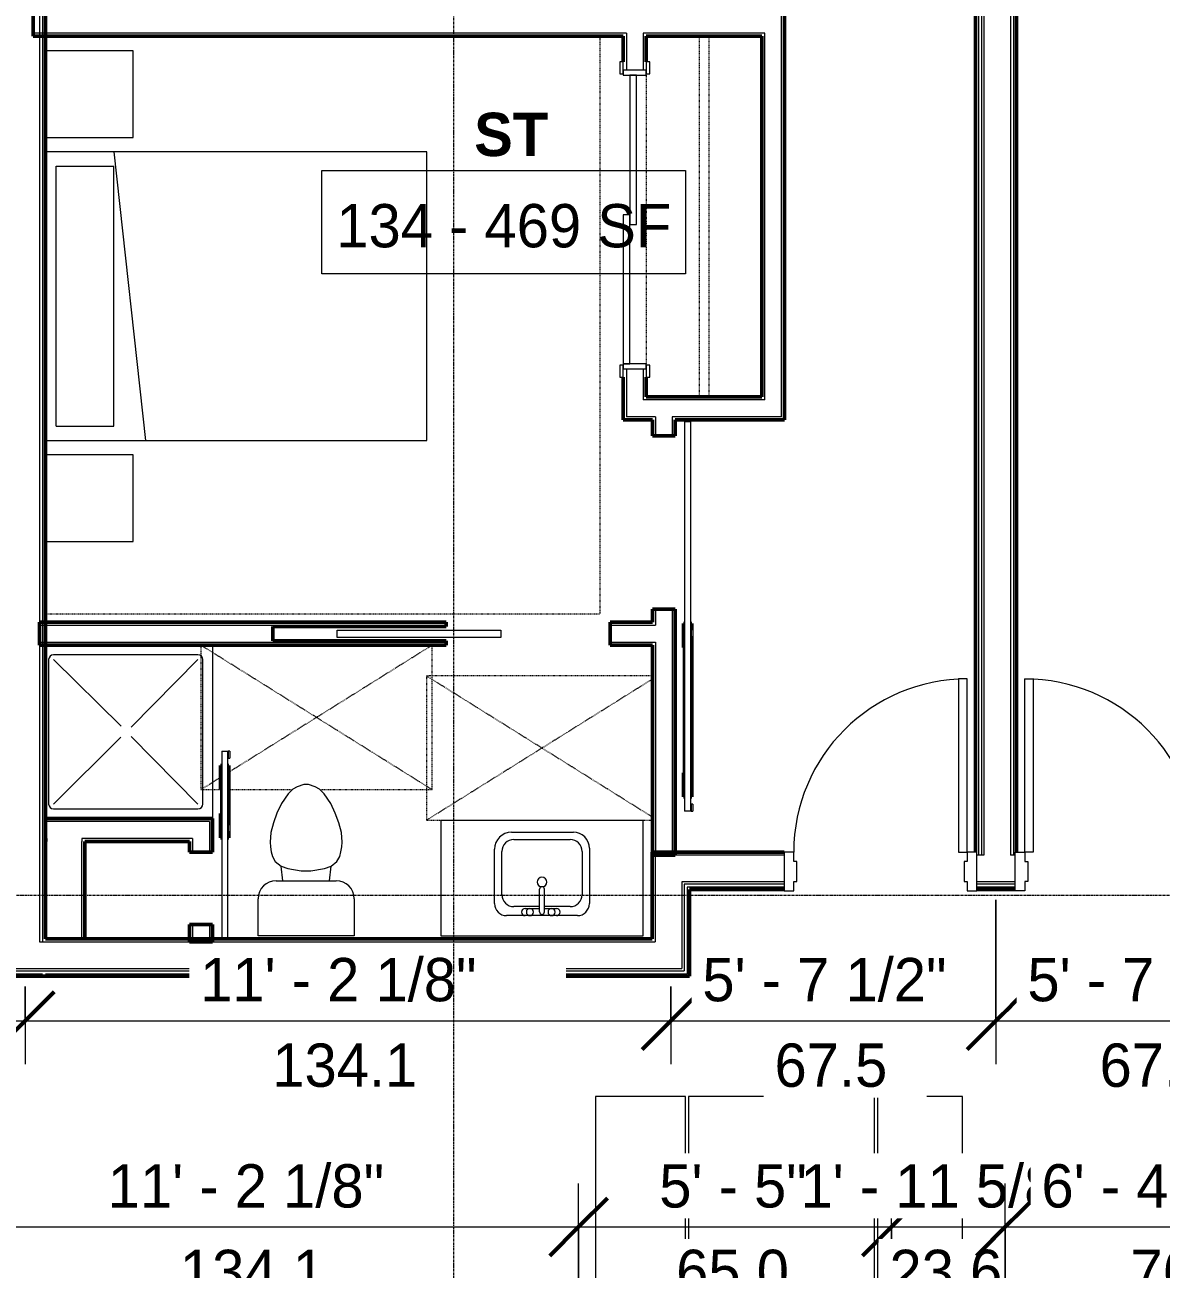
# Model space of a CAD drawing. Header units: inches. Extents: x -4266 to -1814, y 9706 to 12441.
# Drawn here: x -2916.4 to -2680.4, y 10389.6 to 10648 of the extents above; entities that cross this region are included whole.
import ezdxf

# ---------------------------------------------------------------- set-up
doc = ezdxf.new("R2010")
doc.units = ezdxf.units.IN
doc.header["$MEASUREMENT"] = 0
doc.linetypes.add('Dash', pattern=[0.25, 0.125, -0.125])
doc.linetypes.add('Grid Line 1_2_', pattern=[0.875, 0.5, -0.125, 0.125, -0.125])
for name, color, linetype, lineweight in [('A-ANNO-DIMS', 211, 'Continuous', 9), ('A-ANNO-DIMS-96', 211, 'Continuous', 9), ('A-AREA-IDEN', 2, 'Continuous', 9), ('A-DOOR-1', 7, 'Continuous', 9), ('A-DOOR-2', 50, 'Continuous', 20), ('A-DOOR-4', 10, 'Continuous', 13), ('A-DOOR-5', 250, 'Continuous', 50), ('A-DOOR-8', 31, 'Continuous', 9), ('A-DOOR-9', 31, 'Continuous', 20), ('A-DOOR-FRAM', 31, 'Continuous', 20), ('A-DOOR-FRAM-1', 50, 'Continuous', 20), ('A-FLOR', 192, 'Continuous', 13), ('A-GENM-HDLN-1', 7, 'Dash', 9), ('A-WALL', 113, 'Continuous', 13), ('A-WALL-3', 250, 'Continuous', 50), ('A-WALL-4', 10, 'Continuous', 13), ('I-FURN-1', 7, 'Continuous', 9), ('I-FURN-HDLN-1', 7, 'Dash', 9), ('I-WALL-3', 2, 'Continuous', 50), ('P-SANR-FIXT-2', 7, 'Continuous', 9), ('Q-CASE-2', 7, 'Continuous', 9), ('Q-CASE-HDLN-1', 7, 'Dash', 9), ('S-GRID-1', 1, 'Grid Line 1_2_', 9)]:
    doc.layers.add(name, color=color, linetype=linetype, lineweight=lineweight)
doc.styles.add('Century Gothic', font='ufonts.com_century-gothic.ttf', dxfattribs={"height": 9})
doc.styles.add('Century Gothic_B', font='GOTHICB.TTF', dxfattribs={"height": 9})
doc.dimstyles.new('OD__1_16__Tol__', dxfattribs={"dimscale": 12, "dimtxt": 9.397514, "dimasz": 1, "dimexe": 0.75, "dimexo": 0.5, "dimgap": 0.125, "dimtad": 1, "dimdec": 4, "dimrnd": 0.0625, "dimzin": 3, "dimdsep": 46, "dimlunit": 4, "dimtxsty": 'Century Gothic', "dimblk1": 'OBLIQUE', "dimblk2": 'OBLIQUE', "dimsah": 1, "dimcen": 0.09, "dimdle": 0.75, "dimazin": 0, "dimtfac": 1, "dimtdec": 4, "dimtix": 1, "dimtmove": 0, "dimatfit": 3, "dimfxl": 1, "dimtvp": 1, "dimtfill": 1, "dimfrac": 2, "dimtolj": 1, "dimtzin": 0, "dimarcsym": 2})

# ---------------------------------------------------------------- blocks, each defined once
blk = doc.blocks.new('DIMBLOCK53-FLOOR PLAN - 1ST FLOOR')
at = {"layer": 'A-ANNO-DIMS-96'}
for p, q in [((-2935.52, 10383.29), (-2935.52, 10407.31)), ((-2801.4, 10383.29), (-2801.4, 10407.31)), ((-2935.52, 10398.31), (-2801.4, 10398.31)), ((-2935.52, 10398.31), (-2935.52, 10383.29)), ((-2801.4, 10398.31), (-2801.4, 10383.29))]:
    blk.add_line(p, q, dxfattribs=at)
at = {"layer": 'A-ANNO-DIMS-96', "lineweight": 50}
for p, q in [((-2935.52, 10398.31), (-2929.52, 10404.31)), ((-2801.4, 10398.31), (-2795.4, 10404.31)), ((-2935.52, 10398.31), (-2941.52, 10392.31)), ((-2801.4, 10398.31), (-2807.4, 10392.31))]:
    blk.add_line(p, q, dxfattribs=at)
at = {"layer": 'A-ANNO-DIMS-96', "color": 0, "char_height": 9, "attachment_point": 1, "line_spacing_factor": 0.984502, "style": 'Century Gothic', "bg_fill": 3, "box_fill_scale": 1.25, "bg_fill_color": 256, "bg_fill_true_color": 13158600, "bg_fill_transparency": 0}
for s, insert, width in [('11\' - 2 1/8"', (-2899.19, 10411.35), 73.7481), ('134.1', (-2884.2, 10393.58), 37.7691)]:
    blk.add_mtext(s, dxfattribs=dict(at, insert=insert, width=width))
blk = doc.blocks.new('_Oblique')
at = {"color": 0, "linetype": 'ByBlock', "lineweight": -2}
blk.add_line((-0.5, -0.5), (0.5, 0.5), dxfattribs=at)
blk = doc.blocks.new('DIMBLOCK54-FLOOR PLAN - 1ST FLOOR')
at = {"layer": 'A-ANNO-DIMS-96'}
for p, q in [((-2801.4, 10383.29), (-2801.4, 10407.31)), ((-2736.42, 10383.29), (-2736.42, 10407.31)), ((-2801.4, 10398.31), (-2736.42, 10398.31)), ((-2801.4, 10398.31), (-2801.4, 10383.29)), ((-2736.42, 10398.31), (-2736.42, 10383.29))]:
    blk.add_line(p, q, dxfattribs=at)
at = {"layer": 'A-ANNO-DIMS-96', "lineweight": 50}
for p, q in [((-2801.4, 10398.31), (-2795.4, 10404.31)), ((-2736.42, 10398.31), (-2730.42, 10404.31)), ((-2801.4, 10398.31), (-2807.4, 10392.31)), ((-2736.42, 10398.31), (-2742.42, 10392.31))]:
    blk.add_line(p, q, dxfattribs=at)
at = {"layer": 'A-ANNO-DIMS-96', "color": 0, "char_height": 9, "attachment_point": 1, "line_spacing_factor": 0.984502, "style": 'Century Gothic', "bg_fill": 3, "box_fill_scale": 1.25, "bg_fill_color": 256, "bg_fill_true_color": 13158600, "bg_fill_transparency": 0}
for s, insert, width in [('5\' - 5"', (-2784.65, 10411.35), 37.7691), ('65.0', (-2781.14, 10393.58), 29.356)]:
    blk.add_mtext(s, dxfattribs=dict(at, insert=insert, width=width))
blk = doc.blocks.new('DIMBLOCK55-FLOOR PLAN - 1ST FLOOR')
at = {"layer": 'A-ANNO-DIMS-96'}
for p, q in [((-2736.42, 10383.29), (-2736.42, 10407.31)), ((-2712.79, 10383.29), (-2712.79, 10407.31)), ((-2736.42, 10398.31), (-2712.79, 10398.31)), ((-2736.42, 10398.31), (-2736.42, 10383.29)), ((-2712.79, 10398.31), (-2712.79, 10383.29))]:
    blk.add_line(p, q, dxfattribs=at)
at = {"layer": 'A-ANNO-DIMS-96', "lineweight": 50}
for p, q in [((-2736.42, 10398.31), (-2730.42, 10404.31)), ((-2712.79, 10398.31), (-2706.79, 10404.31)), ((-2736.42, 10398.31), (-2742.42, 10392.31)), ((-2712.79, 10398.31), (-2718.79, 10392.31))]:
    blk.add_line(p, q, dxfattribs=at)
at = {"layer": 'A-ANNO-DIMS-96', "color": 0, "char_height": 9, "attachment_point": 1, "line_spacing_factor": 0.984502, "style": 'Century Gothic', "bg_fill": 3, "box_fill_scale": 1.25, "bg_fill_color": 256, "bg_fill_true_color": 13158600, "bg_fill_transparency": 0}
for s, insert, width in [('1\' - 11 5/8"', (-2755.33, 10411.35), 73.7481), ('23.6', (-2736.84, 10393.58), 29.356)]:
    blk.add_mtext(s, dxfattribs=dict(at, insert=insert, width=width))
blk = doc.blocks.new('DIMBLOCK56-FLOOR PLAN - 1ST FLOOR')
at = {"layer": 'A-ANNO-DIMS-96'}
for p, q in [((-2712.79, 10383.29), (-2712.79, 10407.31)), ((-2636.32, 10383.29), (-2636.32, 10407.31)), ((-2712.79, 10398.31), (-2636.32, 10398.31)), ((-2712.79, 10398.31), (-2712.79, 10383.29)), ((-2636.32, 10398.31), (-2636.32, 10383.29))]:
    blk.add_line(p, q, dxfattribs=at)
at = {"layer": 'A-ANNO-DIMS-96', "lineweight": 50}
for p, q in [((-2712.79, 10398.31), (-2706.79, 10404.31)), ((-2636.32, 10398.31), (-2630.32, 10404.31)), ((-2712.79, 10398.31), (-2718.79, 10392.31)), ((-2636.32, 10398.31), (-2642.32, 10392.31))]:
    blk.add_line(p, q, dxfattribs=at)
at = {"layer": 'A-ANNO-DIMS-96', "color": 0, "insert": (-2686.79, 10393.58), "char_height": 9, "width": 29.356, "attachment_point": 1, "line_spacing_factor": 0.984502, "style": 'Century Gothic', "bg_fill": 3, "box_fill_scale": 1.25, "bg_fill_color": 256, "bg_fill_true_color": 13158600, "bg_fill_transparency": 0}
blk.add_mtext('76.5', dxfattribs=at)
at = {"layer": 'A-ANNO-DIMS-96', "color": 0, "insert": (-2705.28, 10411.35), "char_height": 9, "width": 73.7481, "attachment_point": 1, "line_spacing_factor": 0.984502, "style": 'Century Gothic', "bg_fill": 3, "box_fill_scale": 1.25, "bg_fill_color": 256, "bg_fill_true_color": 13158600, "bg_fill_transparency": 0}
blk.add_mtext('6\' - 4 7/16"', dxfattribs=at)
blk = doc.blocks.new('DIMBLOCK63-FLOOR PLAN - 1ST FLOOR')
at = {"layer": 'A-ANNO-DIMS-96'}
for p, q in [((-3022.65, 10448.29), (-3022.65, 10432.16)), ((-3022.65, 10441.16), (-3022.65, 10448.29)), ((-2916.32, 10448.29), (-2916.32, 10432.16)), ((-2916.32, 10441.16), (-2916.32, 10448.29)), ((-3022.65, 10441.16), (-2916.32, 10441.16))]:
    blk.add_line(p, q, dxfattribs=at)
at = {"layer": 'A-ANNO-DIMS-96', "lineweight": 50}
for p, q in [((-3022.65, 10441.16), (-3016.65, 10447.16)), ((-2916.32, 10441.16), (-2910.32, 10447.16)), ((-3022.65, 10441.16), (-3028.65, 10435.16)), ((-2916.32, 10441.16), (-2922.32, 10435.16))]:
    blk.add_line(p, q, dxfattribs=at)
at = {"layer": 'A-ANNO-DIMS-96', "color": 0, "char_height": 9, "attachment_point": 1, "line_spacing_factor": 0.984502, "style": 'Century Gothic', "bg_fill": 3, "box_fill_scale": 1.25, "bg_fill_color": 256, "bg_fill_true_color": 13158600, "bg_fill_transparency": 0}
for s, insert, width in [('8\' - 10 5/16"', (-3003.72, 10454.2), 82.1611), ('106.3', (-2985.22, 10436.43), 37.7691)]:
    blk.add_mtext(s, dxfattribs=dict(at, insert=insert, width=width))
blk = doc.blocks.new('DIMBLOCK64-FLOOR PLAN - 1ST FLOOR')
at = {"layer": 'A-ANNO-DIMS-96'}
for p, q in [((-2916.32, 10448.29), (-2916.32, 10432.16)), ((-2916.32, 10441.16), (-2916.32, 10448.29)), ((-2782.22, 10448.29), (-2782.22, 10432.16)), ((-2782.22, 10441.16), (-2782.22, 10448.29)), ((-2916.32, 10441.16), (-2782.22, 10441.16))]:
    blk.add_line(p, q, dxfattribs=at)
at = {"layer": 'A-ANNO-DIMS-96', "lineweight": 50}
for p, q in [((-2916.32, 10441.16), (-2910.32, 10447.16)), ((-2782.22, 10441.16), (-2776.22, 10447.16)), ((-2916.32, 10441.16), (-2922.32, 10435.16)), ((-2782.22, 10441.16), (-2788.22, 10435.16))]:
    blk.add_line(p, q, dxfattribs=at)
at = {"layer": 'A-ANNO-DIMS-96', "color": 0, "char_height": 9, "attachment_point": 1, "line_spacing_factor": 0.984502, "style": 'Century Gothic', "bg_fill": 3, "box_fill_scale": 1.25, "bg_fill_color": 256, "bg_fill_true_color": 13158600, "bg_fill_transparency": 0}
for s, insert, width in [('11\' - 2 1/8"', (-2880, 10454.2), 73.7481), ('134.1', (-2865.01, 10436.43), 37.7691)]:
    blk.add_mtext(s, dxfattribs=dict(at, insert=insert, width=width))
blk = doc.blocks.new('DIMBLOCK65-FLOOR PLAN - 1ST FLOOR')
at = {"layer": 'A-ANNO-DIMS-96'}
for p, q in [((-2714.72, 10466.29), (-2714.72, 10432.16)), ((-2714.72, 10441.16), (-2714.72, 10466.29)), ((-2782.22, 10448.29), (-2782.22, 10432.16)), ((-2782.22, 10441.16), (-2782.22, 10448.29)), ((-2782.22, 10441.16), (-2714.72, 10441.16))]:
    blk.add_line(p, q, dxfattribs=at)
at = {"layer": 'A-ANNO-DIMS-96', "lineweight": 50}
for p, q in [((-2782.22, 10441.16), (-2776.22, 10447.16)), ((-2714.72, 10441.16), (-2708.72, 10447.16)), ((-2782.22, 10441.16), (-2788.22, 10435.16)), ((-2714.72, 10441.16), (-2720.72, 10435.16))]:
    blk.add_line(p, q, dxfattribs=at)
at = {"layer": 'A-ANNO-DIMS-96', "color": 0, "insert": (-2760.71, 10436.43), "char_height": 9, "width": 29.356, "attachment_point": 1, "line_spacing_factor": 0.984502, "style": 'Century Gothic', "bg_fill": 3, "box_fill_scale": 1.25, "bg_fill_color": 256, "bg_fill_true_color": 13158600, "bg_fill_transparency": 0}
blk.add_mtext('67.5', dxfattribs=at)
at = {"layer": 'A-ANNO-DIMS-96', "color": 0, "insert": (-2775.7, 10454.2), "char_height": 9, "width": 65.3351, "attachment_point": 1, "line_spacing_factor": 0.984502, "style": 'Century Gothic', "bg_fill": 3, "box_fill_scale": 1.25, "bg_fill_color": 256, "bg_fill_true_color": 13158600, "bg_fill_transparency": 0}
blk.add_mtext('5\' - 7 1/2"', dxfattribs=at)
blk = doc.blocks.new('DIMBLOCK66-FLOOR PLAN - 1ST FLOOR')
at = {"layer": 'A-ANNO-DIMS-96'}
for p, q in [((-2714.72, 10466.29), (-2714.72, 10432.16)), ((-2714.72, 10441.16), (-2714.72, 10466.29)), ((-2647.22, 10448.29), (-2647.22, 10432.16)), ((-2647.22, 10441.16), (-2647.22, 10448.29)), ((-2714.72, 10441.16), (-2647.22, 10441.16))]:
    blk.add_line(p, q, dxfattribs=at)
at = {"layer": 'A-ANNO-DIMS-96', "lineweight": 50}
for p, q in [((-2714.72, 10441.16), (-2708.72, 10447.16)), ((-2647.22, 10441.16), (-2641.22, 10447.16)), ((-2714.72, 10441.16), (-2720.72, 10435.16)), ((-2647.22, 10441.16), (-2653.22, 10435.16))]:
    blk.add_line(p, q, dxfattribs=at)
at = {"layer": 'A-ANNO-DIMS-96', "color": 0, "insert": (-2693.21, 10436.43), "char_height": 9, "width": 29.356, "attachment_point": 1, "line_spacing_factor": 0.984502, "style": 'Century Gothic', "bg_fill": 3, "box_fill_scale": 1.25, "bg_fill_color": 256, "bg_fill_true_color": 13158600, "bg_fill_transparency": 0}
blk.add_mtext('67.5', dxfattribs=at)
at = {"layer": 'A-ANNO-DIMS-96', "color": 0, "insert": (-2708.2, 10454.2), "char_height": 9, "width": 65.3351, "attachment_point": 1, "line_spacing_factor": 0.984502, "style": 'Century Gothic', "bg_fill": 3, "box_fill_scale": 1.25, "bg_fill_color": 256, "bg_fill_true_color": 13158600, "bg_fill_transparency": 0}
blk.add_mtext('5\' - 7 1/2"', dxfattribs=at)

msp = doc.modelspace()

# ---------------------------------------------------------------- linework, layer by layer
at = {"layer": 'A-AREA-IDEN', "flags": 128}
msp.add_lwpolyline([(-2854.71838, 10617.82214), (-2779.21287, 10617.82214), (-2779.21287, 10596.32608), (-2854.71838, 10596.32608)], close=True, dxfattribs=at)
at = {"layer": 'A-DOOR-1'}
for p, q in [((-2792.86124, 10640.3519), (-2792.86124, 10637.8519)), ((-2792.11124, 10640.3519), (-2792.86124, 10640.3519)), ((-2792.11124, 10637.8519), (-2792.11124, 10640.3519)), ((-2787.36124, 10640.3519), (-2787.36124, 10637.8519)), ((-2786.61124, 10640.3519), (-2787.36124, 10640.3519)), ((-2786.61124, 10637.8519), (-2786.61124, 10640.3519)), ((-2792.86124, 10637.8519), (-2792.11124, 10637.8519)), ((-2787.36124, 10637.8519), (-2786.61124, 10637.8519)), ((-2792.86124, 10577.3519), (-2792.86124, 10574.8519)), ((-2792.11124, 10577.3519), (-2792.86124, 10577.3519)), ((-2792.11124, 10574.8519), (-2792.11124, 10577.3519)), ((-2787.36124, 10577.3519), (-2787.36124, 10574.8519)), ((-2786.61124, 10577.3519), (-2787.36124, 10577.3519)), ((-2786.61124, 10574.8519), (-2786.61124, 10577.3519)), ((-2792.86124, 10574.8519), (-2792.11124, 10574.8519)), ((-2787.36124, 10574.8519), (-2786.61124, 10574.8519))]:
    msp.add_line(p, q, dxfattribs=at)
at = {"layer": 'A-DOOR-2'}
for p, q in [((-2790.73624, 10637.6019), (-2790.73624, 10606.6019)), ((-2789.36124, 10637.6019), (-2790.73624, 10637.6019)), ((-2789.36124, 10606.6019), (-2789.36124, 10637.6019)), ((-2792.11124, 10608.6019), (-2792.11124, 10577.6019)), ((-2790.73624, 10608.6019), (-2792.11124, 10608.6019)), ((-2790.73624, 10577.6019), (-2790.73624, 10608.6019)), ((-2790.73624, 10606.6019), (-2789.36124, 10606.6019)), ((-2792.11124, 10577.6019), (-2790.73624, 10577.6019)), ((-2851.539, 10520.80029), (-2851.539, 10522.30029)), ((-2851.539, 10522.30029), (-2817.539, 10522.30029)), ((-2817.539, 10520.80029), (-2851.539, 10520.80029)), ((-2817.539, 10522.30029), (-2817.539, 10520.80029))]:
    msp.add_line(p, q, dxfattribs=at)
at = {"layer": 'A-DOOR-4'}
for p, q in [((-2779.37581, 10565.6644), (-2779.37581, 10484.6644)), ((-2779.37581, 10565.6644), (-2778.75081, 10565.6644)), ((-2778.75081, 10565.6644), (-2778.12581, 10565.6644)), ((-2778.12581, 10484.6644), (-2778.12581, 10565.6644)), ((-2778.02433, 10522.43042), (-2777.69874, 10522.43042)), ((-2778.02433, 10522.43042), (-2778.02433, 10520.93042)), ((-2777.69874, 10520.93042), (-2778.02433, 10520.93042)), ((-2777.69874, 10522.43042), (-2777.69874, 10520.93042)), ((-2779.62581, 10492.6644), (-2779.62581, 10518.6644)), ((-2875.50221, 10497.17529), (-2875.50221, 10458.17529)), ((-2875.50221, 10497.17529), (-2874.87721, 10497.17529)), ((-2874.87721, 10497.17529), (-2874.25221, 10497.17529)), ((-2874.25221, 10458.17529), (-2874.25221, 10497.17529)), ((-2873.82514, 10497.17529), (-2874.15074, 10497.17529)), ((-2874.15074, 10497.17529), (-2874.15074, 10495.67529)), ((-2873.82514, 10497.17529), (-2873.82514, 10495.67529)), ((-2874.15074, 10495.67529), (-2873.82514, 10495.67529)), ((-2875.75221, 10489.17529), (-2875.75221, 10484.17529)), ((-2778.75081, 10484.6644), (-2779.37581, 10484.6644)), ((-2778.12581, 10484.6644), (-2778.75081, 10484.6644)), ((-2777.69874, 10486.1644), (-2778.02433, 10486.1644)), ((-2778.02433, 10486.1644), (-2778.02433, 10484.6644)), ((-2778.02433, 10484.6644), (-2777.69874, 10484.6644)), ((-2777.69874, 10486.1644), (-2777.69874, 10484.6644)), ((-2874.15074, 10481.90926), (-2873.82514, 10481.90926)), ((-2874.15074, 10481.90926), (-2874.15074, 10480.40926)), ((-2873.82514, 10481.90926), (-2873.82514, 10480.40926)), ((-2873.82514, 10480.40926), (-2874.15074, 10480.40926)), ((-2874.87721, 10458.17529), (-2875.50221, 10458.17529)), ((-2874.25221, 10458.17529), (-2874.87721, 10458.17529))]:
    msp.add_line(p, q, dxfattribs=at)
at = {"layer": 'A-DOOR-5'}
for p, q in [((-2779.37581, 10523.6644), (-2779.62581, 10523.6644)), ((-2779.62581, 10523.6644), (-2779.62581, 10518.6644)), ((-2777.87581, 10523.6644), (-2778.12581, 10523.6644)), ((-2777.87581, 10522.43042), (-2777.87581, 10523.6644)), ((-2777.87581, 10487.6644), (-2777.87581, 10520.93042)), ((-2779.62581, 10518.6644), (-2779.37581, 10518.6644)), ((-2875.75221, 10494.17529), (-2875.50058, 10494.17529)), ((-2875.75221, 10489.17529), (-2875.75221, 10494.17529)), ((-2874.25221, 10494.17529), (-2874.00221, 10494.17529)), ((-2874.00221, 10494.17529), (-2874.00221, 10481.90926)), ((-2779.37371, 10492.6644), (-2779.62581, 10492.6644)), ((-2779.62581, 10492.6644), (-2779.62581, 10487.6644)), ((-2875.49785, 10489.17529), (-2875.75221, 10489.17529)), ((-2779.62581, 10487.6644), (-2779.37502, 10487.6644)), ((-2778.12581, 10487.6644), (-2777.87581, 10487.6644)), ((-2875.75221, 10484.17529), (-2875.49512, 10484.17529)), ((-2875.75221, 10479.17529), (-2875.75221, 10484.17529)), ((-2875.50221, 10479.17529), (-2875.75221, 10479.17529)), ((-2874.00221, 10479.17529), (-2874.25221, 10479.17529)), ((-2874.00221, 10480.36759), (-2874.00221, 10479.17529))]:
    msp.add_line(p, q, dxfattribs=at)
at = {"layer": 'A-DOOR-8'}
for centre, start, end in [((-2720.72374, 10476.1644), 90, 180), ((-2708.72374, 10476.1644), 0, 90)]:
    msp.add_arc(centre, 36, start, end, dxfattribs=at)
at = {"layer": 'A-DOOR-9'}
for p, q in [((-2720.72374, 10512.1644), (-2722.47374, 10512.1644)), ((-2722.47374, 10512.1644), (-2722.47374, 10476.1644)), ((-2720.72374, 10476.1644), (-2720.72374, 10512.1644)), ((-2708.72374, 10476.1644), (-2708.72374, 10512.1644)), ((-2708.72374, 10512.1644), (-2706.97374, 10512.1644)), ((-2706.97374, 10512.1644), (-2706.97374, 10476.1644)), ((-2722.47374, 10476.1644), (-2720.72374, 10476.1644)), ((-2706.97374, 10476.1644), (-2708.72374, 10476.1644))]:
    msp.add_line(p, q, dxfattribs=at)
at = {"layer": 'A-DOOR-FRAM'}
for p, q in [((-2756.72374, 10476.1644), (-2758.72374, 10476.1644)), ((-2756.72374, 10474.2269), (-2756.72374, 10476.1644)), ((-2756.09874, 10474.2269), (-2756.72374, 10474.2269)), ((-2720.72374, 10474.2269), (-2721.34874, 10474.2269)), ((-2720.72374, 10476.1644), (-2720.72374, 10474.2269)), ((-2718.72374, 10476.1644), (-2720.72374, 10476.1644)), ((-2710.72374, 10476.1644), (-2708.72374, 10476.1644)), ((-2708.72374, 10476.1644), (-2708.72374, 10474.2269)), ((-2708.72374, 10474.2269), (-2708.09874, 10474.2269))]:
    msp.add_line(p, q, dxfattribs=at)
at = {"layer": 'A-DOOR-FRAM-1'}
for p, q in [((-2787.36124, 10638.6019), (-2792.11124, 10638.6019)), ((-2792.11124, 10638.6019), (-2792.11124, 10637.6019)), ((-2792.11124, 10637.6019), (-2787.36124, 10637.6019)), ((-2787.36124, 10637.6019), (-2787.36124, 10638.6019)), ((-2792.11124, 10577.6019), (-2792.11124, 10576.6019)), ((-2787.36124, 10577.6019), (-2792.11124, 10577.6019)), ((-2787.36124, 10576.6019), (-2787.36124, 10577.6019)), ((-2792.11124, 10576.6019), (-2787.36124, 10576.6019))]:
    msp.add_line(p, q, dxfattribs=at)
at = {"layer": 'A-FLOR'}
for p, q in [((-2779.19874, 10425.3894), (-2797.89874, 10425.3894)), ((-2797.89874, 10425.3894), (-2797.89874, 10381.1644)), ((-2779.19874, 10363.4144), (-2779.19874, 10425.3894)), ((-2739.92374, 10425.3894), (-2778.57374, 10425.3894)), ((-2778.57374, 10425.3894), (-2778.57374, 10361.4769)), ((-2739.92374, 10381.1644), (-2739.92374, 10425.3894)), ((-2739.29874, 10425.3894), (-2739.29874, 10381.1644)), ((-2721.68021, 10425.3894), (-2739.29874, 10425.3894)), ((-2721.68021, 10381.1644), (-2721.68021, 10425.3894))]:
    msp.add_line(p, q, dxfattribs=at)
at = {"layer": 'A-GENM-HDLN-1'}
for p, q in [((-2831.82514, 10489.1644), (-2879.82514, 10519.1644)), ((-2831.82514, 10519.1644), (-2879.82514, 10519.1644)), ((-2879.82514, 10519.1644), (-2879.82514, 10489.1644)), ((-2831.82514, 10519.1644), (-2874.00221, 10492.80372)), ((-2831.82514, 10489.1644), (-2831.82514, 10519.1644)), ((-2786.07374, 10483.46961), (-2833.00283, 10512.80029)), ((-2786.07374, 10512.80029), (-2833.00283, 10512.80029)), ((-2833.00283, 10512.80029), (-2833.00283, 10482.80029)), ((-2786.07374, 10512.13097), (-2833.00283, 10482.80029)), ((-2875.75221, 10491.70997), (-2879.82514, 10489.1644)), ((-2879.82514, 10489.1644), (-2875.75221, 10489.1644)), ((-2874.00221, 10489.1644), (-2860.82003, 10489.1644)), ((-2855.13806, 10489.1644), (-2831.82514, 10489.1644)), ((-2833.00283, 10482.80029), (-2786.07374, 10482.80029))]:
    msp.add_line(p, q, dxfattribs=at)
at = {"layer": 'A-WALL'}
for p, q in [((-2717.72374, 10813.4894), (-2717.72374, 10475.5394)), ((-2717.22374, 10813.4894), (-2717.22374, 10475.5394)), ((-2711.72374, 10813.4894), (-2711.72374, 10475.5394)), ((-2718.34874, 10719.09966), (-2718.34874, 10475.5394)), ((-2711.09874, 10719.09966), (-2711.09874, 10475.5394)), ((-2913.32374, 10650.4144), (-2913.32374, 10457.5394)), ((-2912.69874, 10650.4144), (-2912.69874, 10457.5394)), ((-2758.72374, 10475.5394), (-2785.47374, 10475.5394)), ((-2785.47374, 10475.5394), (-2785.47374, 10457.5394)), ((-2717.22374, 10475.5394), (-2718.72374, 10475.5394)), ((-2710.72374, 10475.5394), (-2711.72374, 10475.5394)), ((-2758.72374, 10470.0394), (-2779.97374, 10470.0394)), ((-2779.97374, 10470.0394), (-2779.97374, 10452.0394)), ((-2758.72374, 10469.5394), (-2779.47374, 10469.5394)), ((-2779.47374, 10469.5394), (-2779.47374, 10451.5394)), ((-2758.72374, 10468.9144), (-2778.84874, 10468.9144)), ((-2778.84874, 10468.9144), (-2778.84874, 10450.9144)), ((-2710.72374, 10470.0394), (-2718.72374, 10470.0394)), ((-2710.72374, 10469.5394), (-2718.72374, 10469.5394)), ((-2710.72374, 10468.9144), (-2718.72374, 10468.9144)), ((-2913.32374, 10457.5394), (-2785.47374, 10457.5394)), ((-3026.02374, 10450.9144), (-2912.69874, 10450.9144)), ((-3025.39874, 10451.5394), (-2779.47374, 10451.5394)), ((-3024.89874, 10452.0394), (-2779.97374, 10452.0394)), ((-2912.07374, 10450.9144), (-2778.84874, 10450.9144))]:
    msp.add_line(p, q, dxfattribs=at)
at = {"layer": 'A-WALL-3'}
for p, q in [((-2758.61124, 10566.00981), (-2758.61124, 10674.4144)), ((-2914.70014, 10650.4144), (-2914.70014, 10645.6644)), ((-2914.70014, 10645.6644), (-2792.11124, 10645.6644)), ((-2792.11124, 10645.6644), (-2792.11124, 10640.3519)), ((-2787.36124, 10640.3519), (-2787.36124, 10645.6644)), ((-2787.36124, 10645.6644), (-2763.36124, 10645.6644)), ((-2763.36124, 10645.6644), (-2763.36124, 10570.75981)), ((-2792.11124, 10574.8519), (-2792.11124, 10566.00981)), ((-2787.36124, 10570.75981), (-2787.36124, 10574.8519)), ((-2763.36124, 10570.75981), (-2787.36124, 10570.75981)), ((-2792.11124, 10566.00981), (-2791.48624, 10566.00981)), ((-2791.48624, 10566.00981), (-2787.36124, 10566.00981)), ((-2787.36124, 10566.00981), (-2786.07374, 10566.00981)), ((-2786.07374, 10566.00981), (-2786.07374, 10562.6644)), ((-2781.32374, 10562.6644), (-2781.32374, 10566.00981)), ((-2781.32374, 10566.00981), (-2763.36124, 10566.00981)), ((-2763.36124, 10566.00981), (-2759.23624, 10566.00981)), ((-2759.23624, 10566.00981), (-2758.61124, 10566.00981)), ((-2786.07374, 10562.6644), (-2781.32374, 10562.6644)), ((-2781.32374, 10526.6644), (-2786.07374, 10526.6644)), ((-2786.07374, 10526.6644), (-2786.07374, 10523.92529)), ((-2781.32374, 10475.5394), (-2781.32374, 10526.6644)), ((-2828.87233, 10523.92529), (-2913.32374, 10523.92529)), ((-2913.32374, 10523.92529), (-2913.32374, 10519.17529)), ((-2864.87233, 10520.05029), (-2864.87233, 10523.05029)), ((-2864.87233, 10523.05029), (-2828.87233, 10523.05029)), ((-2828.87233, 10523.05029), (-2828.87233, 10523.92529)), ((-2786.07374, 10523.92529), (-2794.87233, 10523.92529)), ((-2794.87233, 10523.92529), (-2794.87233, 10519.17529)), ((-2913.32374, 10519.17529), (-2828.87233, 10519.17529)), ((-2828.87233, 10520.05029), (-2864.87233, 10520.05029)), ((-2828.87233, 10519.17529), (-2828.87233, 10520.05029)), ((-2794.87233, 10519.17529), (-2786.07374, 10519.17529)), ((-2786.07374, 10519.17529), (-2786.07374, 10475.5394)), ((-2877.45014, 10483.17529), (-2912.07374, 10483.17529)), ((-2912.07374, 10483.17529), (-2912.07374, 10479.05029)), ((-2877.45014, 10482.55029), (-2877.45014, 10483.17529)), ((-2877.45014, 10478.42529), (-2877.45014, 10482.55029)), ((-2912.07374, 10479.05029), (-2912.07374, 10478.42529)), ((-2912.07374, 10478.42529), (-2912.07374, 10458.1644)), ((-2903.94874, 10478.42529), (-2882.20014, 10478.42529)), ((-2903.94874, 10458.1644), (-2903.94874, 10478.42529)), ((-2882.20014, 10478.42529), (-2882.20014, 10476.17529)), ((-2877.45014, 10476.17529), (-2877.45014, 10478.42529)), ((-2882.20014, 10476.17529), (-2877.45014, 10476.17529)), ((-2786.07374, 10475.5394), (-2781.32374, 10475.5394)), ((-2877.45014, 10461.17529), (-2882.20014, 10461.17529)), ((-2912.07374, 10458.1644), (-2903.94874, 10458.1644))]:
    msp.add_line(p, q, dxfattribs=at)
at = {"layer": 'A-WALL-4'}
for p, q in [((-2759.23624, 10566.63481), (-2759.23624, 10674.4144)), ((-2791.48624, 10646.2894), (-2914.70014, 10646.2894)), ((-2791.48624, 10646.2894), (-2791.48624, 10645.6644)), ((-2791.48624, 10645.6644), (-2791.48624, 10638.6019)), ((-2787.98624, 10646.2894), (-2787.98624, 10645.6644)), ((-2763.36124, 10646.2894), (-2787.98624, 10646.2894)), ((-2787.98624, 10645.6644), (-2787.98624, 10638.6019)), ((-2762.73624, 10646.2894), (-2763.36124, 10646.2894)), ((-2762.73624, 10570.13481), (-2762.73624, 10646.2894)), ((-2791.48624, 10576.6019), (-2791.48624, 10566.63481)), ((-2787.98624, 10576.6019), (-2787.98624, 10570.13481)), ((-2787.36124, 10570.13481), (-2787.98624, 10570.13481)), ((-2763.36124, 10570.13481), (-2787.36124, 10570.13481)), ((-2762.73624, 10570.13481), (-2763.36124, 10570.13481)), ((-2787.98624, 10566.63481), (-2791.48624, 10566.63481)), ((-2787.36124, 10566.63481), (-2787.98624, 10566.63481)), ((-2785.44874, 10566.63481), (-2787.36124, 10566.63481)), ((-2785.44874, 10566.63481), (-2785.44874, 10566.00981)), ((-2785.44874, 10566.00981), (-2785.44874, 10562.6644)), ((-2781.94874, 10566.63481), (-2781.94874, 10566.00981)), ((-2763.36124, 10566.63481), (-2781.94874, 10566.63481)), ((-2781.94874, 10566.00981), (-2781.94874, 10562.6644)), ((-2762.73624, 10566.63481), (-2763.36124, 10566.63481)), ((-2759.23624, 10566.63481), (-2762.73624, 10566.63481)), ((-2785.44874, 10526.6644), (-2785.44874, 10523.30029)), ((-2781.94874, 10526.6644), (-2781.94874, 10475.5394)), ((-2913.32374, 10523.30029), (-2828.87233, 10523.30029)), ((-2794.87233, 10523.30029), (-2786.07374, 10523.30029)), ((-2786.07374, 10523.30029), (-2785.44874, 10523.30029)), ((-2913.32374, 10519.80029), (-2828.87233, 10519.80029)), ((-2794.87233, 10519.80029), (-2786.07374, 10519.80029)), ((-2786.07374, 10519.80029), (-2785.44874, 10519.80029)), ((-2785.44874, 10519.80029), (-2785.44874, 10475.5394)), ((-2878.07514, 10482.55029), (-2912.07374, 10482.55029)), ((-2878.07514, 10482.55029), (-2878.07514, 10479.05029)), ((-2911.82374, 10479.05029), (-2912.07374, 10479.05029)), ((-2912.07374, 10479.05029), (-2911.82374, 10479.05029)), ((-2911.82374, 10479.05029), (-2911.82374, 10478.42529)), ((-2881.57514, 10479.05029), (-2904.57374, 10479.05029)), ((-2904.57374, 10479.05029), (-2904.57374, 10478.42529)), ((-2881.57514, 10479.05029), (-2881.57514, 10478.42529)), ((-2878.07514, 10479.05029), (-2878.07514, 10478.42529)), ((-2911.82374, 10458.1644), (-2911.82374, 10478.42529)), ((-2904.57374, 10458.1644), (-2904.57374, 10478.42529)), ((-2881.57514, 10478.42529), (-2881.57514, 10476.17529)), ((-2878.07514, 10478.42529), (-2878.07514, 10476.17529))]:
    msp.add_line(p, q, dxfattribs=at)
at = {"layer": 'I-FURN-1'}
for p, q in [((-2911.90086, 10642.6644), (-2911.90086, 10624.6644)), ((-2893.90086, 10642.6644), (-2911.90086, 10642.6644)), ((-2893.90086, 10624.6644), (-2893.90086, 10642.6644)), ((-2911.90086, 10624.6644), (-2893.90086, 10624.6644)), ((-2911.90086, 10621.6644), (-2911.90086, 10561.6644)), ((-2832.90086, 10621.6644), (-2911.90086, 10621.6644)), ((-2897.90086, 10621.6644), (-2891.32124, 10561.6644)), ((-2832.90086, 10561.6644), (-2832.90086, 10621.6644)), ((-2909.90086, 10618.6644), (-2897.90086, 10618.6644)), ((-2909.90086, 10564.6644), (-2909.90086, 10618.6644)), ((-2897.90086, 10564.6644), (-2897.90086, 10618.6644)), ((-2909.90086, 10564.6644), (-2897.90086, 10564.6644)), ((-2911.90086, 10561.6644), (-2832.90086, 10561.6644)), ((-2911.90086, 10558.73256), (-2911.90086, 10540.73256)), ((-2893.90086, 10558.73256), (-2911.90086, 10558.73256)), ((-2893.90086, 10540.73256), (-2893.90086, 10558.73256)), ((-2911.90086, 10540.73256), (-2893.90086, 10540.73256))]:
    msp.add_line(p, q, dxfattribs=at)
at = {"layer": 'I-FURN-HDLN-1'}
for p, q in [((-2796.90086, 10525.6644), (-2796.90086, 10645.6644)), ((-2911.90086, 10525.6644), (-2796.90086, 10525.6644))]:
    msp.add_line(p, q, dxfattribs=at)
at = {"layer": 'I-WALL-3'}
for p, q in [((-2718.97374, 10719.09966), (-2718.97374, 10476.1644)), ((-2710.47374, 10476.1644), (-2710.47374, 10719.09966)), ((-2912.07374, 10458.1644), (-2912.07374, 10650.4144)), ((-2758.72374, 10476.1644), (-2786.09874, 10476.1644)), ((-2786.09874, 10476.1644), (-2786.09874, 10458.1644)), ((-2778.34874, 10468.4144), (-2758.72374, 10468.4144)), ((-2778.34874, 10450.4144), (-2778.34874, 10468.4144)), ((-2718.72374, 10468.4144), (-2710.72374, 10468.4144)), ((-2786.09874, 10458.1644), (-2912.07374, 10458.1644)), ((-3026.52374, 10450.4144), (-2778.34874, 10450.4144))]:
    msp.add_line(p, q, dxfattribs=at)
at = {"layer": 'P-SANR-FIXT-2'}
for p, q in [((-2877.45014, 10519.17529), (-2877.45014, 10483.17529)), ((-2911.45014, 10516.17529), (-2911.45014, 10486.17529)), ((-2880.45014, 10517.17529), (-2910.45014, 10517.17529)), ((-2896.42195, 10502.3179), (-2910.45014, 10516.17529)), ((-2894.33453, 10502.17799), (-2880.45014, 10516.17529)), ((-2879.45014, 10486.17529), (-2879.45014, 10516.17529)), ((-2896.46066, 10500.06675), (-2910.45014, 10486.17529)), ((-2894.31792, 10500.19137), (-2880.45014, 10486.17529)), ((-2860.71881, 10489.26562), (-2861.71881, 10488.26562)), ((-2859.85279, 10489.76562), (-2860.71881, 10489.26562)), ((-2858.47905, 10490.26562), (-2859.85279, 10489.76562)), ((-2857.47905, 10490.26562), (-2858.47905, 10490.26562)), ((-2856.10531, 10489.76562), (-2857.47905, 10490.26562)), ((-2855.23928, 10489.26562), (-2856.10531, 10489.76562)), ((-2854.23928, 10488.26562), (-2855.23928, 10489.26562)), ((-2861.71881, 10488.26562), (-2863.10624, 10486.26562)), ((-2852.85185, 10486.26562), (-2854.23928, 10488.26562)), ((-2910.45014, 10485.17529), (-2880.45014, 10485.17529)), ((-2864.03886, 10484.26562), (-2864.7668, 10482.26562)), ((-2863.10624, 10486.26562), (-2864.03886, 10484.26562)), ((-2851.91924, 10484.26562), (-2852.85185, 10486.26562)), ((-2851.1913, 10482.26562), (-2851.91924, 10484.26562)), ((-2864.7668, 10482.26562), (-2865.30474, 10480.25801)), ((-2850.65336, 10480.25801), (-2851.1913, 10482.26562)), ((-2865.30474, 10480.25801), (-2865.47905, 10478.26562)), ((-2850.47905, 10478.26562), (-2850.65336, 10480.25801)), ((-2815.34535, 10480.31347), (-2802.48118, 10480.31347)), ((-2815.34535, 10480.31347), (-2802.48118, 10480.31347)), ((-2865.47905, 10478.26562), (-2865.39189, 10477.26942)), ((-2865.39189, 10477.26942), (-2865.21489, 10476.26562)), ((-2865.21489, 10476.26562), (-2864.94694, 10475.26562)), ((-2851.01115, 10475.26562), (-2850.7432, 10476.26562)), ((-2850.7432, 10476.26562), (-2850.5662, 10477.26942)), ((-2850.5662, 10477.26942), (-2850.47905, 10478.26562)), ((-2818.84535, 10465.49064), (-2818.84535, 10476.81347)), ((-2818.84535, 10465.49064), (-2818.84535, 10476.81347)), ((-2817.34535, 10467.36564), (-2817.34535, 10476.31347)), ((-2814.84535, 10478.81347), (-2803.16031, 10478.81347)), ((-2800.66031, 10476.31347), (-2800.66031, 10467.36564)), ((-2799.16031, 10476.9926), (-2799.16031, 10465.49064)), ((-2799.16031, 10476.9926), (-2799.16031, 10465.49064)), ((-2864.94694, 10475.26562), (-2864.38018, 10474.26562)), ((-2864.38018, 10474.26562), (-2863.18843, 10473.26562)), ((-2852.76967, 10473.26562), (-2851.57791, 10474.26562)), ((-2851.57791, 10474.26562), (-2851.01115, 10475.26562)), ((-2863.18843, 10473.26562), (-2861.81469, 10472.76562)), ((-2862.84071, 10470.24184), (-2863.18843, 10473.26562)), ((-2861.81469, 10472.76562), (-2858.97905, 10472.26562)), ((-2858.97905, 10472.26562), (-2856.97905, 10472.26562)), ((-2856.97905, 10472.26562), (-2854.14341, 10472.76562)), ((-2854.14341, 10472.76562), (-2852.76967, 10473.26562)), ((-2853.11738, 10470.24184), (-2852.76967, 10473.26562)), ((-2864.22905, 10470.24184), (-2851.72905, 10470.24184)), ((-2867.95527, 10458.7894), (-2867.95527, 10466.51562)), ((-2848.00283, 10466.51562), (-2848.00283, 10458.7894)), ((-2809.50283, 10463.75444), (-2809.50283, 10468.49279)), ((-2808.50283, 10463.75444), (-2808.50283, 10468.49279)), ((-2809.50283, 10464.86564), (-2814.84535, 10464.86564)), ((-2812.50283, 10464.49064), (-2809.50283, 10464.49064)), ((-2803.16031, 10464.86564), (-2808.50283, 10464.86564)), ((-2808.50283, 10464.49064), (-2806.00283, 10464.49064)), ((-2801.66031, 10462.99064), (-2816.34535, 10462.99064)), ((-2801.66031, 10462.99064), (-2816.34535, 10462.99064)), ((-2806.00283, 10462.99064), (-2812.50283, 10462.99064)), ((-2848.00283, 10458.7894), (-2867.95527, 10458.7894))]:
    msp.add_line(p, q, dxfattribs=at)
for centre, radius, start, end in [((-2910.45014, 10516.17529), 1, 90, 180), ((-2880.45014, 10516.17529), 1, 0, 90), ((-2910.45014, 10486.17529), 1, 180, 270), ((-2880.45014, 10486.17529), 1, 270, 0), ((-2815.34535, 10476.81347), 3.5, 90, 180), ((-2815.34535, 10476.81347), 3.5, 90, 180), ((-2802.48118, 10476.9926), 3.32087, 0, 90), ((-2802.48118, 10476.9926), 3.32087, 0, 90), ((-2814.84535, 10476.31347), 2.5, 90, 180), ((-2803.16031, 10476.31347), 2.5, 0, 90), ((-2864.22905, 10466.51562), 3.72622, 90, 180), ((-2851.72905, 10466.51562), 3.72622, 0, 90), ((-2809.00283, 10469.95797), 1, 0, 180), ((-2809.00283, 10469.95797), 1, 180, 0), ((-2809.00283, 10468.49279), 0.5, 0, 180), ((-2814.84535, 10467.36564), 2.5, 180, 270), ((-2803.16031, 10467.36564), 2.5, 270, 0), ((-2816.34535, 10465.49064), 2.5, 180, 270), ((-2816.34535, 10465.49064), 2.5, 180, 270), ((-2812.50283, 10463.74064), 0.75, 90, 270), ((-2811.50283, 10463.74064), 0.75, 0, 180), ((-2811.50283, 10463.74064), 0.75, 180, 0), ((-2809.00283, 10463.75444), 0.5, 180, 0), ((-2807.00283, 10463.74064), 0.75, 0, 180), ((-2807.00283, 10463.74064), 0.75, 180, 0), ((-2806.00283, 10463.74064), 0.75, 270, 90), ((-2801.66031, 10465.49064), 2.5, 270, 0), ((-2801.66031, 10465.49064), 2.5, 270, 0)]:
    msp.add_arc(centre, radius, start, end, dxfattribs=at)
at = {"layer": 'Q-CASE-2'}
for p, q in [((-2788.00283, 10482.7894), (-2830.00283, 10482.7894)), ((-2830.00283, 10482.7894), (-2830.00283, 10458.7894))]:
    msp.add_line(p, q, dxfattribs=at)
at = {"layer": 'Q-CASE-HDLN-1'}
for p, q in [((-2763.36124, 10645.6644), (-2787.36124, 10645.6644)), ((-2787.36124, 10645.6644), (-2787.36124, 10640.3519)), ((-2776.36124, 10645.6644), (-2776.36124, 10570.75981)), ((-2774.36124, 10645.6644), (-2774.36124, 10570.75981)), ((-2763.36124, 10570.75981), (-2763.36124, 10645.6644)), ((-2787.36124, 10637.6019), (-2787.36124, 10577.6019)), ((-2787.36124, 10574.8519), (-2787.36124, 10570.75981)), ((-2787.36124, 10570.75981), (-2763.36124, 10570.75981))]:
    msp.add_line(p, q, dxfattribs=at)

# ---------------------------------------------------------------- texts
at = {"layer": 'A-AREA-IDEN', "char_height": 9, "attachment_point": 1}
for s, insert, width, style in [('ST', (-2823.08846, 10629.79029), 14.544, 'Century Gothic_B'), ('134 - 469 SF', (-2851.71838, 10610.82214), 83.931, 'Century Gothic')]:
    msp.add_mtext(s, dxfattribs=dict(at, insert=insert, width=width, style=style))

# ---------------------------------------------------------------- next in the draw order: dimensions: what is measured, and where the dimension line sits
at = {"layer": 'A-ANNO-DIMS'}
for base, p1, p2, override, picture, middle in [((-2916.32374, 10441.15962), (-3022.64874, 10454.2894), (-2916.32374, 10454.2894), {"dimpost": '<>\\X', "dimfxl": 106.325}, 'DIMBLOCK63-FLOOR PLAN - 1ST FLOOR', (-2969.48624, 10441.15962)), ((-2801.39874, 10398.31024), (-2935.52374, 10377.2894), (-2801.39874, 10377.2894), {"dimpost": '<>\\X', "dimfxl": 134.125}, 'DIMBLOCK53-FLOOR PLAN - 1ST FLOOR', (-2868.46124, 10398.31024))]:
    dim = msp.add_linear_dim(base=base, p1=p1, p2=p2, dimstyle='OD__1_16__Tol__', override=override, dxfattribs=at)
    dim.commit()
    dim.dimension.update_dxf_attribs({"geometry": picture, "text_midpoint": middle})

# ---------------------------------------------------------------- next in the draw order: dimensions: what is measured, and where the dimension line sits
for base, p1, p2, override, picture, middle in [((-2782.22374, 10441.15962), (-2916.32374, 10454.2894), (-2782.22374, 10454.2894), {"dimpost": '<>\\X', "dimfxl": 134.1}, 'DIMBLOCK64-FLOOR PLAN - 1ST FLOOR', (-2849.27374, 10441.15962)), ((-2736.42374, 10398.31024), (-2801.39874, 10377.2894), (-2736.42374, 10377.2894), {"dimpost": '<>\\X', "dimfxl": 64.975}, 'DIMBLOCK54-FLOOR PLAN - 1ST FLOOR', (-2768.91124, 10398.31024))]:
    dim = msp.add_linear_dim(base=base, p1=p1, p2=p2, dimstyle='OD__1_16__Tol__', override=override, dxfattribs=at)
    dim.commit()
    dim.dimension.update_dxf_attribs({"geometry": picture, "text_midpoint": middle})

# ---------------------------------------------------------------- next in the draw order: linework, layer by layer
at = {"layer": 'A-WALL-3'}
for p, q in [((-2882.20014, 10461.17529), (-2882.20014, 10457.5394)), ((-2877.45014, 10457.5394), (-2877.45014, 10461.17529)), ((-2882.20014, 10457.5394), (-2877.45014, 10457.5394))]:
    msp.add_line(p, q, dxfattribs=at)
at = {"layer": 'A-WALL-4'}
for p, q in [((-2881.57514, 10461.17529), (-2881.57514, 10457.5394)), ((-2878.07514, 10461.17529), (-2878.07514, 10457.5394))]:
    msp.add_line(p, q, dxfattribs=at)
at = {"layer": 'S-GRID-1'}
msp.add_line((-2827.32374, 9836.17969), (-2827.32374, 12376.79045), dxfattribs=at)

# ---------------------------------------------------------------- next in the draw order: dimensions: what is measured, and where the dimension line sits
at = {"layer": 'A-ANNO-DIMS'}
for base, p1, p2, override, picture, middle in [((-2714.72374, 10441.15962), (-2782.22374, 10454.2894), (-2714.72374, 10472.2894), {"dimpost": '<>\\X', "dimfxl": 69.858786}, 'DIMBLOCK65-FLOOR PLAN - 1ST FLOOR', (-2748.47374, 10441.15962)), ((-2712.78624, 10398.31024), (-2736.42374, 10377.2894), (-2712.78624, 10377.2894), {"dimpost": '<>\\X', "dimfxl": 23.6375}, 'DIMBLOCK55-FLOOR PLAN - 1ST FLOOR', (-2724.60499, 10398.31024))]:
    dim = msp.add_linear_dim(base=base, p1=p1, p2=p2, dimstyle='OD__1_16__Tol__', override=override, dxfattribs=at)
    dim.commit()
    dim.dimension.update_dxf_attribs({"geometry": picture, "text_midpoint": middle})

# ---------------------------------------------------------------- next in the draw order: linework, layer by layer
at = {"layer": 'A-DOOR-FRAM'}
for p, q in [((-2758.72374, 10476.1644), (-2758.72374, 10468.1644)), ((-2756.09874, 10470.1019), (-2756.09874, 10474.2269)), ((-2756.72374, 10468.1644), (-2756.72374, 10470.1019)), ((-2756.72374, 10470.1019), (-2756.09874, 10470.1019)), ((-2758.72374, 10468.1644), (-2756.72374, 10468.1644))]:
    msp.add_line(p, q, dxfattribs=at)
at = {"layer": 'Q-CASE-2'}
for p, q in [((-2788.00283, 10458.7894), (-2788.00283, 10482.7894)), ((-2830.00283, 10458.7894), (-2788.00283, 10458.7894))]:
    msp.add_line(p, q, dxfattribs=at)

# ---------------------------------------------------------------- next in the draw order: dimensions: what is measured, and where the dimension line sits
at = {"layer": 'A-ANNO-DIMS'}
for base, p1, p2, override, picture, middle in [((-2647.22374, 10441.15962), (-2714.72374, 10472.2894), (-2647.22374, 10454.2894), {"dimpost": '<>\\X', "dimfxl": 69.858786}, 'DIMBLOCK66-FLOOR PLAN - 1ST FLOOR', (-2680.97374, 10441.15962)), ((-2636.32374, 10398.31024), (-2712.78624, 10377.2894), (-2636.32374, 10377.2894), {"dimpost": '<>\\X', "dimfxl": 76.4625}, 'DIMBLOCK56-FLOOR PLAN - 1ST FLOOR', (-2674.55499, 10398.31024))]:
    dim = msp.add_linear_dim(base=base, p1=p1, p2=p2, dimstyle='OD__1_16__Tol__', override=override, dxfattribs=at)
    dim.commit()
    dim.dimension.update_dxf_attribs({"geometry": picture, "text_midpoint": middle})

# ---------------------------------------------------------------- next in the draw order: linework, layer by layer
at = {"layer": 'A-DOOR-FRAM'}
for p, q in [((-2721.34874, 10474.2269), (-2721.34874, 10470.1019)), ((-2718.72374, 10468.1644), (-2718.72374, 10476.1644)), ((-2710.72374, 10468.1644), (-2710.72374, 10476.1644)), ((-2708.09874, 10474.2269), (-2708.09874, 10470.1019)), ((-2721.34874, 10470.1019), (-2720.72374, 10470.1019)), ((-2720.72374, 10470.1019), (-2720.72374, 10468.1644)), ((-2708.72374, 10470.1019), (-2708.72374, 10468.1644)), ((-2708.09874, 10470.1019), (-2708.72374, 10470.1019)), ((-2720.72374, 10468.1644), (-2718.72374, 10468.1644)), ((-2708.72374, 10468.1644), (-2710.72374, 10468.1644))]:
    msp.add_line(p, q, dxfattribs=at)
at = {"layer": 'S-GRID-1'}
msp.add_line((-1814.20638, 10467.1894), (-4168.71446, 10467.1894), dxfattribs=at)

doc.saveas('drawing.dxf')
